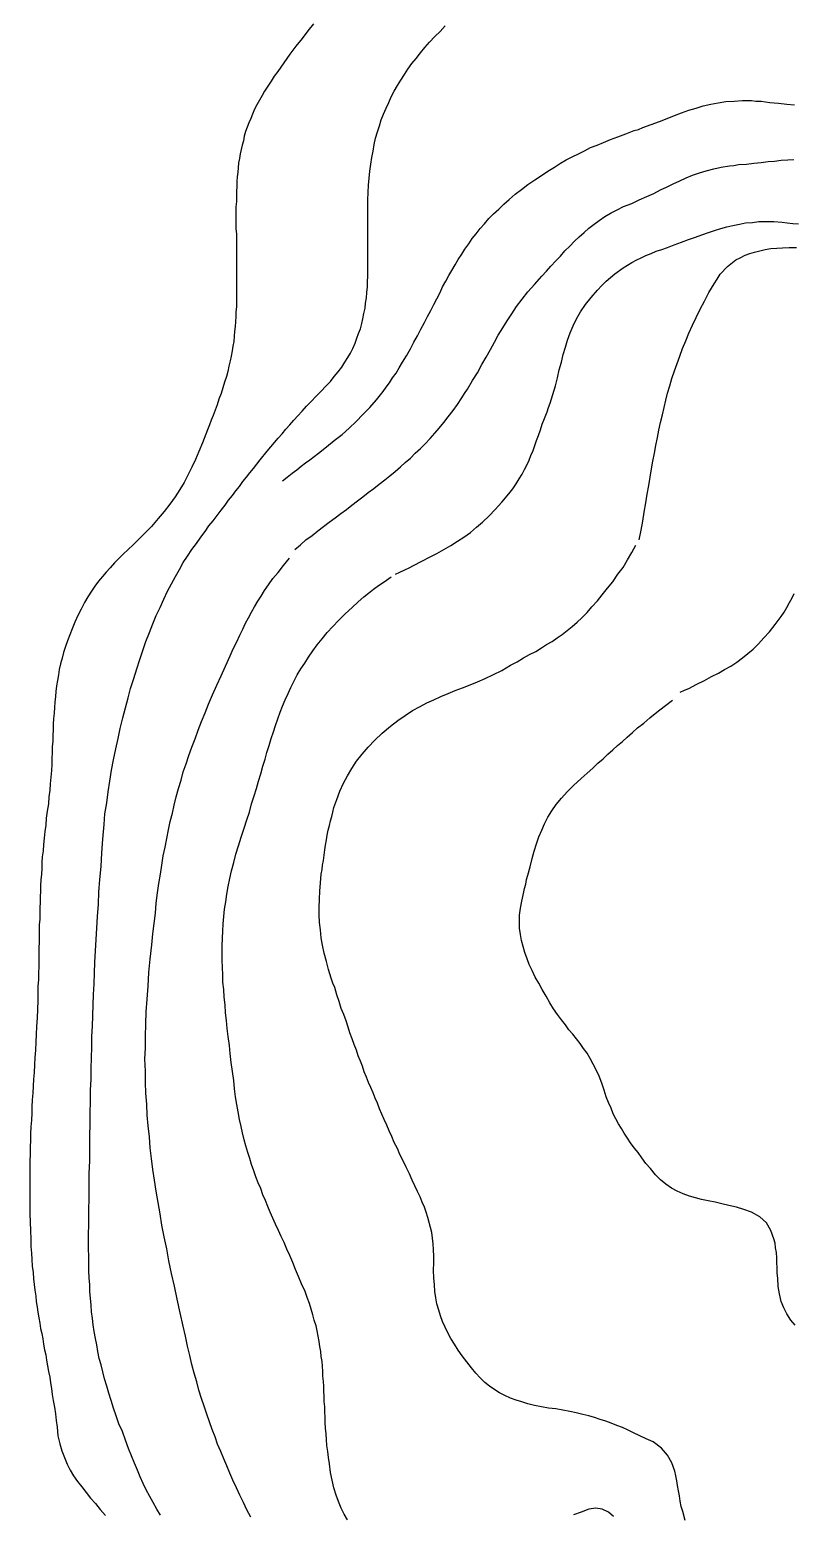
# Model space of a CAD drawing. Header units: inches. Extents: x 401374 to 405300, y 6332180 to 6336621.
# Drawn here: x 403498.5 to 403674, y 6332871.5 to 6333212.5 of the extents above; entities that cross this region are included whole.
import ezdxf

# ---------------------------------------------------------------- set-up
doc = ezdxf.new("R2010")
doc.units = ezdxf.units.IN
doc.header["$MEASUREMENT"] = 0

msp = doc.modelspace()

# ---------------------------------------------------------------- linework, layer by layer
for points in [[(403563.7, 6333213.8), (403562.4, 6333212.2), (403561.1, 6333210.5), (403559.7, 6333208.7), (403558.3, 6333206.9), (403556.9, 6333204.9), (403556.2, 6333203.9), (403555.5, 6333202.9), (403554.7, 6333201.8), (403554, 6333200.7), (403553.2, 6333199.5), (403552.5, 6333198.4), (403551.9, 6333197.4), (403551.3, 6333196.3), (403550.7, 6333195.2), (403550.2, 6333194.2), (403549.7, 6333193.1), (403549.3, 6333192.1), (403548.9, 6333191.1), (403548.5, 6333190.1), (403548.1, 6333189.1), (403547.8, 6333188), (403547.6, 6333187), (403547.3, 6333186), (403547.1, 6333185), (403546.9, 6333184), (403546.7, 6333182.9), (403546.5, 6333181.9), (403546.4, 6333180.8), (403546.3, 6333179.8), (403546.2, 6333178.7), (403546.1, 6333177.6), (403546.1, 6333176.5), (403546, 6333175.3), (403546, 6333174.2), (403546, 6333173), (403545.9, 6333171.8), (403545.9, 6333170.6), (403545.9, 6333169.4), (403545.9, 6333168.1), (403545.9, 6333166.8), (403546, 6333165.5), (403546, 6333164), (403546, 6333162.6), (403546, 6333161.2), (403546, 6333159.8), (403546, 6333158.5), (403546, 6333157.2), (403546, 6333156), (403546, 6333154.7), (403546, 6333153.5), (403546, 6333152.3), (403546, 6333151.1), (403546, 6333150), (403546, 6333148.8), (403545.9, 6333147.7), (403545.9, 6333146.6), (403545.8, 6333145.4), (403545.7, 6333144.3), (403545.6, 6333143.2), (403545.5, 6333142.1), (403545.4, 6333140.9), (403545.2, 6333139.8), (403545, 6333138.7), (403544.8, 6333137.5), (403544.6, 6333136.4), (403544.3, 6333135.2), (403544, 6333134), (403543.7, 6333132.8), (403543.3, 6333131.5), (403542.9, 6333130.2), (403542.5, 6333128.9), (403542, 6333127.6), (403541.6, 6333126.3), (403541.1, 6333125.1), (403540.7, 6333123.9), (403540.2, 6333122.8), (403539.8, 6333121.7), (403539.4, 6333120.6), (403539, 6333119.6), (403538.6, 6333118.6), (403538.2, 6333117.6), (403537.4, 6333115.6), (403536.6, 6333113.8), (403535.8, 6333112), (403534.9, 6333110.3), (403534, 6333108.5), (403533, 6333106.9), (403531.9, 6333105.2), (403530.7, 6333103.5), (403529.4, 6333101.8), (403528, 6333100.2), (403526.5, 6333098.4), (403524.8, 6333096.7), (403523.5, 6333095.4), (403522.3, 6333094.2), (403521.1, 6333093.1), (403520, 6333092), (403519, 6333091), (403518, 6333090), (403517, 6333088.9), (403516.1, 6333087.9), (403515.2, 6333086.9), (403514.3, 6333085.8), (403513.5, 6333084.7), (403512.7, 6333083.5), (403511.9, 6333082.2), (403511.1, 6333080.9), (403510.3, 6333079.4), (403509.6, 6333077.9), (403508.9, 6333076.4), (403508.3, 6333074.9), (403507.7, 6333073.5), (403507.2, 6333072.1), (403506.7, 6333070.8), (403506.3, 6333069.4), (403506, 6333068.1), (403505.6, 6333066.8), (403505.3, 6333065.5), (403505.1, 6333064.3), (403504.9, 6333063), (403504.7, 6333061.8), (403504.5, 6333060.5), (403504.4, 6333059.3), (403504.3, 6333058), (403504.2, 6333056.8), (403504.1, 6333055.5), (403504, 6333054.3), (403503.9, 6333053), (403503.9, 6333051.7), (403503.8, 6333050.4), (403503.8, 6333049.1), (403503.7, 6333047.8), (403503.7, 6333046.5), (403503.6, 6333045.1), (403503.6, 6333043.7), (403503.5, 6333042.3), (403503.4, 6333040.8), (403503.2, 6333039.3), (403503.1, 6333037.8), (403502.9, 6333036.3), (403502.8, 6333034.7), (403502.5, 6333033), (403502.3, 6333031.4), (403502.2, 6333029.8), (403502, 6333028.3), (403501.8, 6333026.8), (403501.7, 6333025.3), (403501.6, 6333023.9), (403501.4, 6333022.5), (403501.3, 6333021.2), (403501.3, 6333019.8), (403501.2, 6333018.5), (403501.1, 6333017.2), (403501, 6333015.9), (403501, 6333014.6), (403500.9, 6333013.3), (403500.9, 6333012.1), (403500.8, 6333010.8), (403500.8, 6333009.5), (403500.8, 6333008.2), (403500.7, 6333006.9), (403500.7, 6333005.6), (403500.7, 6333004.3), (403500.7, 6333002.9), (403500.6, 6333001.6), (403500.6, 6333000.2), (403500.6, 6332998.8), (403500.6, 6332997.3), (403500.5, 6332995.8), (403500.5, 6332994.3), (403500.4, 6332992.7), (403500.4, 6332991.1), (403500.4, 6332989.5), (403500.3, 6332987.4), (403500.2, 6332985.5), (403500.1, 6332983.5), (403500, 6332981.7), (403499.9, 6332979.9), (403499.8, 6332978.1), (403499.7, 6332976.4), (403499.6, 6332974.7), (403499.5, 6332973), (403499.4, 6332971.4), (403499.3, 6332969.8), (403499.2, 6332968.2), (403499.1, 6332966.7), (403499, 6332965.1), (403499, 6332963.6), (403498.9, 6332962), (403498.8, 6332960.5), (403498.7, 6332958.9), (403498.7, 6332957.4), (403498.6, 6332955.8), (403498.6, 6332954.2), (403498.5, 6332952.6), (403498.5, 6332951), (403498.5, 6332949.4), (403498.5, 6332947.7), (403498.5, 6332946), (403498.5, 6332944.2), (403498.5, 6332942.4), (403498.5, 6332940.5), (403498.6, 6332938.6), (403498.7, 6332936.7), (403498.8, 6332934.7), (403498.8, 6332933), (403498.9, 6332931.5), (403499, 6332930), (403499.1, 6332928.5), (403499.3, 6332927), (403499.4, 6332925.6), (403499.5, 6332924.3), (403499.7, 6332923), (403499.9, 6332921.6), (403500, 6332920.4), (403500.2, 6332919.1), (403500.4, 6332917.9), (403500.6, 6332916.6), (403500.8, 6332915.4), (403501, 6332914.2), (403501.3, 6332913), (403501.5, 6332911.8), (403501.7, 6332910.6), (403501.9, 6332909.3), (403502.2, 6332908.1), (403502.4, 6332906.9), (403502.6, 6332905.6), (403502.8, 6332904.3), (403503.1, 6332903), (403503.3, 6332901.7), (403503.5, 6332900.4), (403503.7, 6332899), (403503.9, 6332897.6), (403504.2, 6332896.1), (403504.4, 6332894.6), (403504.6, 6332893), (403504.8, 6332891.5), (403505, 6332889.5), (403505.4, 6332887.7), (403505.9, 6332886.1), (403506.5, 6332884.5), (403507.1, 6332883), (403507.8, 6332881.6), (403508.6, 6332880.3), (403509.5, 6332879), (403510.5, 6332877.8), (403511.5, 6332876.5), (403512.5, 6332875.2), (403513.6, 6332874), (403514.7, 6332872.6), (403515.9, 6332871.2)], [(403528.6, 6332871.3), (403527.7, 6332872.7), (403526.9, 6332874.2), (403526.1, 6332875.6), (403525.3, 6332877.1), (403524.6, 6332878.6), (403523.9, 6332880.1), (403523.3, 6332881.6), (403522.6, 6332883.2), (403521.9, 6332884.9), (403521.2, 6332886.6), (403520.5, 6332888.5), (403519.8, 6332890.5), (403519, 6332892.3), (403518.4, 6332894.1), (403517.8, 6332895.9), (403517.2, 6332897.6), (403516.7, 6332899.3), (403516.2, 6332900.9), (403515.7, 6332902.6), (403515.3, 6332904.2), (403514.9, 6332905.8), (403514.5, 6332907.3), (403514.2, 6332908.9), (403513.9, 6332910.4), (403513.6, 6332911.9), (403513.3, 6332913.5), (403513.1, 6332915), (403512.9, 6332916.5), (403512.7, 6332918), (403512.6, 6332919.5), (403512.5, 6332921.1), (403512.3, 6332922.6), (403512.3, 6332924.2), (403512.2, 6332925.8), (403512.1, 6332927.4), (403512.1, 6332929.1), (403512.1, 6332930.8), (403512, 6332932.5), (403512, 6332934.2), (403512, 6332936), (403512.1, 6332937.8), (403512.1, 6332939.7), (403512.1, 6332941.7), (403512.2, 6332943.7), (403512.2, 6332946.8), (403512.2, 6332949.8), (403512.3, 6332952.7), (403512.3, 6332955.6), (403512.3, 6332958.4), (403512.4, 6332961.1), (403512.4, 6332963.7), (403512.5, 6332966.3), (403512.5, 6332968.9), (403512.6, 6332971.4), (403512.6, 6332973.9), (403512.7, 6332976.3), (403512.8, 6332978.8), (403512.8, 6332981.2), (403512.9, 6332983.6), (403513, 6332986), (403513.1, 6332988.5), (403513.2, 6332990.9), (403513.3, 6332993.3), (403513.4, 6332995.8), (403513.5, 6332998.3), (403513.6, 6333000.9), (403513.8, 6333003.5), (403513.9, 6333006.1), (403514.1, 6333008.8), (403514.3, 6333011.6), (403514.4, 6333014.4), (403514.6, 6333017.3), (403514.9, 6333020.3), (403515.1, 6333023.4), (403515.3, 6333026.6), (403515.6, 6333029.9), (403515.8, 6333032.4), (403516.2, 6333034.9), (403516.5, 6333037.4), (403516.9, 6333039.9), (403517.3, 6333042.4), (403517.8, 6333044.8), (403518.3, 6333047.3), (403518.8, 6333049.7), (403519.3, 6333052), (403519.9, 6333054.4), (403520.5, 6333056.7), (403521.1, 6333059), (403521.7, 6333061.2), (403522.4, 6333063.5), (403523.1, 6333065.7), (403523.8, 6333067.8), (403524.5, 6333069.9), (403525.2, 6333072), (403526, 6333074), (403526.8, 6333076), (403527.6, 6333077.9), (403528.5, 6333079.8), (403529.3, 6333081.7), (403530.2, 6333083.5), (403531.1, 6333085.2), (403532, 6333086.9), (403532.9, 6333088.5), (403533.8, 6333090.1), (403534.8, 6333091.6), (403535.8, 6333093.1), (403536.8, 6333094.5), (403537.8, 6333095.9), (403538.8, 6333097.2), (403539.7, 6333098.5), (403540.7, 6333099.7), (403541.6, 6333100.9), (403542.5, 6333102.1), (403543.4, 6333103.3), (403544.2, 6333104.4), (403545.1, 6333105.5), (403545.9, 6333106.6), (403546.7, 6333107.6), (403547.5, 6333108.7), (403548.3, 6333109.7), (403549.1, 6333110.7), (403549.9, 6333111.7), (403551.5, 6333113.7), (403553.1, 6333115.7), (403554.8, 6333117.7), (403555.6, 6333118.7), (403556.5, 6333119.7), (403557.4, 6333120.7), (403558.3, 6333121.7), (403559.2, 6333122.8), (403560.1, 6333123.8), (403561.1, 6333124.9), (403562.1, 6333126), (403563.2, 6333127.1), (403564.3, 6333128.3), (403565.4, 6333129.4), (403566.6, 6333130.7), (403567.6, 6333131.7), (403568.5, 6333132.8), (403569.4, 6333133.9), (403570.2, 6333135), (403570.9, 6333136.1), (403571.6, 6333137.2), (403572.2, 6333138.2), (403572.8, 6333139.3), (403573.3, 6333140.5), (403573.7, 6333141.6), (403574.1, 6333142.7), (403574.5, 6333143.8), (403574.8, 6333145), (403575.1, 6333146.1), (403575.3, 6333147.3), (403575.6, 6333148.5), (403575.7, 6333149.7), (403575.9, 6333150.9), (403576, 6333152.1), (403576.1, 6333153.4), (403576.1, 6333154.6), (403576.2, 6333155.9), (403576.2, 6333157.2), (403576.2, 6333158.5), (403576.2, 6333159.8), (403576.2, 6333161.2), (403576.2, 6333162.6), (403576.2, 6333164), (403576.2, 6333165.4), (403576.2, 6333166.9), (403576.2, 6333168.3), (403576.2, 6333169.9), (403576.2, 6333171.6), (403576.2, 6333173.4), (403576.3, 6333175.1), (403576.4, 6333176.8), (403576.5, 6333178.4), (403576.7, 6333180), (403576.9, 6333181.6), (403577.1, 6333183.1), (403577.4, 6333184.6), (403577.7, 6333186.1), (403578, 6333187.6), (403578.4, 6333189), (403578.9, 6333190.4), (403579.3, 6333191.8), (403579.8, 6333193.1), (403580.4, 6333194.5), (403581, 6333195.8), (403581.6, 6333197.1), (403582.3, 6333198.4), (403583, 6333199.7), (403583.8, 6333200.9), (403584.6, 6333202.2), (403585.4, 6333203.4), (403586.3, 6333204.7), (403587.3, 6333205.9), (403588.3, 6333207.2), (403589.3, 6333208.4), (403590.4, 6333209.6), (403591.6, 6333210.9), (403592.8, 6333212.1), (403594, 6333213.4)], [(403556.6, 6333108.9), (403557.7, 6333109.7), (403558.8, 6333110.6), (403559.9, 6333111.4), (403560.9, 6333112.2), (403561.9, 6333113), (403562.9, 6333113.7), (403564.9, 6333115.2), (403566.7, 6333116.7), (403568.5, 6333118.1), (403570.3, 6333119.5), (403571.9, 6333121), (403573.5, 6333122.5), (403575.1, 6333124.1), (403576.7, 6333125.7), (403578.2, 6333127.5), (403579.7, 6333129.4), (403580.4, 6333130.4), (403581.2, 6333131.4), (403581.9, 6333132.5), (403582.7, 6333133.6), (403583.4, 6333134.8), (403584.2, 6333136.1), (403585.1, 6333137.6), (403586, 6333139.2), (403586.8, 6333140.7), (403587.6, 6333142.2), (403588.4, 6333143.7), (403589.2, 6333145.2), (403589.9, 6333146.6), (403590.7, 6333148), (403591.4, 6333149.4), (403592.1, 6333150.7), (403592.8, 6333152.1), (403593.4, 6333153.4), (403594.1, 6333154.7), (403594.8, 6333156), (403595.5, 6333157.2), (403596.3, 6333158.5), (403597, 6333159.7), (403597.8, 6333160.9), (403598.5, 6333162.1), (403599.4, 6333163.3), (403600.2, 6333164.5), (403601.1, 6333165.6), (403602, 6333166.8), (403603, 6333167.9), (403604, 6333169.1), (403605.1, 6333170.2), (403606.3, 6333171.3), (403607.5, 6333172.4), (403608.7, 6333173.5), (403610.1, 6333174.7), (403611.5, 6333175.8), (403613, 6333176.9), (403614.6, 6333178), (403616.1, 6333179), (403617.6, 6333180), (403619.1, 6333180.9), (403620.5, 6333181.8), (403621.8, 6333182.6), (403623.2, 6333183.3), (403624.6, 6333184), (403626, 6333184.7), (403627.4, 6333185.4), (403628.9, 6333186), (403630.4, 6333186.6), (403632, 6333187.3), (403633.7, 6333187.9), (403635.5, 6333188.6), (403637.4, 6333189.3), (403638.4, 6333189.6), (403639.4, 6333190), (403641.3, 6333190.7), (403643.2, 6333191.4), (403645, 6333192.1), (403646.7, 6333192.8), (403648.3, 6333193.4), (403650, 6333194), (403651.7, 6333194.5), (403653.3, 6333195), (403655, 6333195.4), (403656.7, 6333195.7), (403658.5, 6333196), (403660.4, 6333196.1), (403662.3, 6333196.2), (403663.3, 6333196.2), (403664.4, 6333196.2), (403665.4, 6333196.1), (403666.6, 6333196.1), (403667.6, 6333195.9), (403668.6, 6333195.8), (403670.6, 6333195.6), (403672.5, 6333195.4), (403674.3, 6333195.2)], [(403559.4, 6333093.1), (403560.7, 6333094.2), (403562, 6333095.3), (403563.4, 6333096.3), (403564.7, 6333097.4), (403566, 6333098.4), (403567.3, 6333099.4), (403568.7, 6333100.4), (403570, 6333101.4), (403571.3, 6333102.3), (403572.5, 6333103.3), (403573.8, 6333104.3), (403575.1, 6333105.2), (403576.3, 6333106.2), (403577.6, 6333107.1), (403578.8, 6333108.1), (403580.1, 6333109.1), (403581.3, 6333110), (403582.5, 6333111), (403583.7, 6333112.1), (403584.8, 6333113.1), (403586, 6333114.1), (403587.1, 6333115.2), (403588.3, 6333116.3), (403589.4, 6333117.4), (403590.5, 6333118.6), (403591.6, 6333119.8), (403592.6, 6333121), (403593.7, 6333122.3), (403594.7, 6333123.6), (403595.8, 6333125), (403596.8, 6333126.4), (403597.8, 6333127.9), (403598.4, 6333128.9), (403599.1, 6333129.9), (403600.3, 6333131.9), (403601.4, 6333133.7), (403602.4, 6333135.6), (403603.4, 6333137.3), (403604.4, 6333139), (403605.3, 6333140.7), (403606.2, 6333142.3), (403607.2, 6333144), (403608.2, 6333145.6), (403609.3, 6333147.2), (403610.4, 6333148.9), (403611.7, 6333150.6), (403613, 6333152.3), (403614.5, 6333154), (403616.2, 6333155.9), (403617.3, 6333157), (403618.3, 6333158.2), (403619.4, 6333159.4), (403620.5, 6333160.5), (403621.5, 6333161.7), (403622.6, 6333162.8), (403623.7, 6333163.9), (403624.8, 6333164.9), (403625.9, 6333165.9), (403627, 6333166.9), (403628.2, 6333167.8), (403629.4, 6333168.7), (403630.7, 6333169.6), (403632.1, 6333170.4), (403633.5, 6333171.1), (403635, 6333171.9), (403636.9, 6333172.6), (403638.6, 6333173.4), (403640.3, 6333174.2), (403641.9, 6333174.9), (403643.5, 6333175.7), (403645, 6333176.4), (403646.4, 6333177.1), (403647.9, 6333177.8), (403649.4, 6333178.5), (403650.8, 6333179.1), (403652.4, 6333179.6), (403654, 6333180.1), (403655.7, 6333180.5), (403657.4, 6333180.9), (403659.3, 6333181.2), (403660.3, 6333181.3), (403661.4, 6333181.5), (403663.2, 6333181.6), (403664.9, 6333181.8), (403666.6, 6333182), (403668.2, 6333182.2), (403669.7, 6333182.3), (403671.2, 6333182.5), (403672.7, 6333182.6), (403674.1, 6333182.7)], [(403582.6, 6333087.4), (403583.6, 6333087.9), (403584.7, 6333088.4), (403585.7, 6333088.9), (403586.7, 6333089.4), (403588.6, 6333090.4), (403590.4, 6333091.3), (403592.1, 6333092.2), (403593.7, 6333093.1), (403595.3, 6333094), (403596.8, 6333095), (403598.3, 6333095.9), (403599.8, 6333097), (403601.2, 6333098.2), (403602.6, 6333099.4), (403604.1, 6333100.8), (403605.5, 6333102.3), (403607, 6333104), (403608.6, 6333105.9), (403609.5, 6333107), (403610.3, 6333108.2), (403611, 6333109.3), (403611.7, 6333110.4), (403612.2, 6333111.5), (403612.8, 6333112.6), (403613.3, 6333113.6), (403613.7, 6333114.7), (403614.2, 6333115.8), (403614.6, 6333117), (403615, 6333118.1), (403615.4, 6333119.3), (403615.9, 6333120.6), (403616.3, 6333121.9), (403616.8, 6333123.2), (403617.4, 6333124.7), (403617.7, 6333125.7), (403618.1, 6333126.7), (403618.4, 6333127.7), (403618.7, 6333128.7), (403619.3, 6333130.7), (403619.8, 6333132.5), (403620.2, 6333134.4), (403620.7, 6333136.1), (403621.1, 6333137.9), (403621.6, 6333139.6), (403622.1, 6333141.2), (403622.7, 6333142.9), (403623.4, 6333144.5), (403624.2, 6333146.1), (403625.1, 6333147.7), (403626.2, 6333149.4), (403627.5, 6333151), (403629, 6333152.7), (403630, 6333153.7), (403631, 6333154.7), (403633, 6333156.4), (403634.9, 6333157.8), (403635.9, 6333158.4), (403636.9, 6333159), (403638, 6333159.6), (403639, 6333160.1), (403640.1, 6333160.6), (403641.3, 6333161.1), (403642.5, 6333161.6), (403643.8, 6333162), (403645.1, 6333162.5), (403646.6, 6333163.1), (403648.3, 6333163.7), (403649.9, 6333164.3), (403651.5, 6333164.8), (403653, 6333165.4), (403654.5, 6333165.9), (403655.9, 6333166.4), (403657.3, 6333166.8), (403658.7, 6333167.2), (403660.1, 6333167.5), (403661.6, 6333167.8), (403663, 6333168.1), (403664.6, 6333168.2), (403666.1, 6333168.4), (403667.8, 6333168.4), (403669.5, 6333168.4), (403671.4, 6333168.3), (403672.6, 6333168.1), (403673.9, 6333168), (403675.2, 6333167.9)], [(403638.6, 6333095.3), (403639, 6333097.5), (403639.4, 6333099.6), (403639.7, 6333101.7), (403640.1, 6333103.8), (403640.4, 6333105.8), (403640.8, 6333107.8), (403641.1, 6333109.7), (403641.4, 6333111.6), (403641.7, 6333113.4), (403642.1, 6333115.2), (403642.4, 6333117), (403642.8, 6333118.8), (403643.1, 6333120.5), (403643.5, 6333122.3), (403643.9, 6333124), (403644.3, 6333125.7), (403644.7, 6333127.4), (403645.1, 6333129), (403645.6, 6333130.7), (403646.1, 6333132.4), (403646.7, 6333134.1), (403647.3, 6333135.8), (403647.9, 6333137.5), (403648.5, 6333139.3), (403649.3, 6333141), (403650, 6333142.8), (403650.8, 6333144.6), (403651.7, 6333146.4), (403652.6, 6333148.3), (403653.6, 6333150.1), (403654.6, 6333152.1), (403655.8, 6333154.1), (403656.5, 6333155.2), (403657.2, 6333156.3), (403658.9, 6333158.1), (403660.8, 6333159.6), (403661.8, 6333160.1), (403662.9, 6333160.7), (403664, 6333161.1), (403665.1, 6333161.4), (403666.3, 6333161.7), (403667.5, 6333162), (403668.8, 6333162.2), (403670.2, 6333162.3), (403671.5, 6333162.4), (403673, 6333162.5), (403674.7, 6333162.5)], [(403649.1, 6332870.1), (403648.6, 6332872.1), (403648.2, 6332873.3), (403648, 6332874.5), (403647.8, 6332875.7), (403647.6, 6332876.9), (403647.4, 6332878.1), (403647.2, 6332879.2), (403647, 6332880.3), (403646.8, 6332881.4), (403646.1, 6332883.3), (403645.1, 6332885.1), (403643.7, 6332886.7), (403641.8, 6332888.1), (403640.2, 6332888.8), (403638.7, 6332889.5), (403637.3, 6332890.2), (403636, 6332890.8), (403634.7, 6332891.4), (403633.4, 6332891.9), (403632.1, 6332892.4), (403630.9, 6332892.9), (403629.6, 6332893.3), (403628.3, 6332893.7), (403627, 6332894.1), (403625.6, 6332894.4), (403624.1, 6332894.8), (403622.6, 6332895.1), (403621, 6332895.4), (403619.4, 6332895.7), (403617.7, 6332895.9), (403616.1, 6332896.2), (403614.5, 6332896.5), (403613, 6332896.9), (403611.6, 6332897.3), (403610.3, 6332897.7), (403609, 6332898.2), (403607.7, 6332898.8), (403606.5, 6332899.4), (403605.4, 6332900.1), (403604.2, 6332900.9), (403603.1, 6332901.8), (403602, 6332902.8), (403601, 6332903.9), (403600, 6332905.1), (403599, 6332906.5), (403597.9, 6332907.9), (403597, 6332909.2), (403596.1, 6332910.6), (403595.3, 6332911.9), (403594.6, 6332913.2), (403594, 6332914.5), (403593.4, 6332915.8), (403592.9, 6332917.1), (403592.5, 6332918.4), (403592.1, 6332919.8), (403591.8, 6332921.2), (403591.6, 6332922.7), (403591.5, 6332924.2), (403591.4, 6332925.8), (403591.3, 6332927.5), (403591.4, 6332929.3), (403591.4, 6332930.8), (403591.3, 6332932.2), (403591.2, 6332933.6), (403591.1, 6332934.9), (403590.9, 6332936.2), (403590.6, 6332937.4), (403590.3, 6332938.5), (403590, 6332939.7), (403589.6, 6332940.9), (403589.2, 6332942), (403588.7, 6332943.2), (403588.2, 6332944.4), (403587.6, 6332945.6), (403587, 6332946.9), (403586.4, 6332948.2), (403585.8, 6332949.7), (403585, 6332951.2), (403584.3, 6332952.7), (403583.6, 6332954.1), (403583, 6332955.5), (403582.3, 6332956.9), (403581.7, 6332958.3), (403581.1, 6332959.6), (403580.6, 6332960.9), (403580, 6332962.2), (403579.4, 6332963.4), (403578.9, 6332964.6), (403578.4, 6332965.9), (403577.9, 6332967.1), (403577.4, 6332968.3), (403576.9, 6332969.5), (403576.4, 6332970.7), (403575.9, 6332971.9), (403575.4, 6332973.1), (403575, 6332974.4), (403574.5, 6332975.6), (403574, 6332976.8), (403573.6, 6332978.1), (403573.1, 6332979.4), (403572.6, 6332980.7), (403572.1, 6332982.1), (403571.7, 6332983.4), (403571.2, 6332984.8), (403570.7, 6332986.3), (403570.1, 6332987.7), (403569.6, 6332989.3), (403569.1, 6332990.8), (403568.6, 6332992.5), (403568.2, 6332993.5), (403567.8, 6332994.6), (403567.5, 6332995.6), (403567.2, 6332996.6), (403566.7, 6332998.5), (403566.2, 6333000.4), (403565.8, 6333002.2), (403565.5, 6333003.9), (403565.3, 6333005.7), (403565.1, 6333007.4), (403565, 6333009.2), (403565, 6333010.9), (403565.1, 6333012.8), (403565.2, 6333014.6), (403565.3, 6333016.5), (403565.4, 6333017.5), (403565.5, 6333018.5), (403565.7, 6333019.6), (403565.8, 6333020.6), (403566, 6333021.7), (403566.2, 6333022.9), (403566.3, 6333024.1), (403566.5, 6333025.2), (403566.7, 6333026.4), (403566.9, 6333027.5), (403567.1, 6333028.6), (403567.4, 6333029.7), (403567.6, 6333030.8), (403567.9, 6333031.8), (403568.2, 6333032.8), (403568.4, 6333033.8), (403569.1, 6333035.7), (403569.8, 6333037.6), (403570.6, 6333039.4), (403571.5, 6333041.1), (403572.5, 6333042.8), (403573.6, 6333044.5), (403574.9, 6333046.1), (403576.3, 6333047.7), (403577.8, 6333049.3), (403579.5, 6333050.9), (403581.4, 6333052.5), (403583.1, 6333053.8), (403584.8, 6333055), (403586.5, 6333056.1), (403588.2, 6333057), (403589.8, 6333057.9), (403591.4, 6333058.6), (403593, 6333059.3), (403594.7, 6333060), (403596.3, 6333060.7), (403598, 6333061.3), (403599.7, 6333062), (403601.4, 6333062.7), (403603.2, 6333063.5), (403605.1, 6333064.4), (403607, 6333065.3), (403609, 6333066.5), (403610.5, 6333067.3), (403612, 6333068.2), (403613.4, 6333069), (403614.8, 6333069.7), (403616.1, 6333070.5), (403617.3, 6333071.3), (403618.6, 6333072), (403619.7, 6333072.8), (403620.9, 6333073.6), (403622, 6333074.5), (403623.2, 6333075.4), (403624.3, 6333076.4), (403625.4, 6333077.4), (403626.6, 6333078.6), (403627.7, 6333079.9), (403629, 6333081.3), (403630.1, 6333082.7), (403631.3, 6333084.2), (403632.5, 6333085.7), (403633.7, 6333087.4), (403634.9, 6333089), (403635.9, 6333090.7), (403636.9, 6333092.4), (403637.8, 6333094.1)], [(403549.3, 6332870.8), (403548.4, 6332872.5), (403547.6, 6332874.2), (403546.8, 6332875.9), (403546, 6332877.6), (403545.2, 6332879.3), (403544.5, 6332880.9), (403543.8, 6332882.6), (403543.1, 6332884.2), (403542.4, 6332885.9), (403541.7, 6332887.6), (403541.1, 6332889.3), (403540.4, 6332891), (403539.8, 6332892.7), (403539.2, 6332894.5), (403538.6, 6332896.3), (403538, 6332898.1), (403537.4, 6332900), (403536.9, 6332901.9), (403536.3, 6332903.9), (403535.8, 6332905.9), (403535.3, 6332908), (403534.8, 6332910.1), (403534.3, 6332912.4), (403533.8, 6332914.7), (403533.1, 6332917.8), (403532.4, 6332920.9), (403531.8, 6332923.9), (403531.1, 6332926.8), (403530.5, 6332929.7), (403530, 6332932.5), (403529.4, 6332935.2), (403528.9, 6332937.9), (403528.5, 6332940.5), (403528, 6332943.1), (403527.6, 6332945.7), (403527.2, 6332948.2), (403526.8, 6332950.7), (403526.5, 6332953.2), (403526.2, 6332955.7), (403526, 6332958.2), (403525.7, 6332960.7), (403525.5, 6332963.2), (403525.4, 6332965.7), (403525.2, 6332968.2), (403525.1, 6332970.7), (403525.1, 6332973.3), (403525, 6332976), (403525.1, 6332978.6), (403525.1, 6332981.3), (403525.2, 6332984.1), (403525.3, 6332986.9), (403525.5, 6332989.8), (403525.7, 6332992.8), (403525.9, 6332995.9), (403526.2, 6332999), (403526.6, 6333002.3), (403526.8, 6333004.8), (403527.1, 6333007.2), (403527.4, 6333009.6), (403527.6, 6333011.9), (403527.9, 6333014.2), (403528.2, 6333016.4), (403528.6, 6333018.5), (403528.9, 6333020.6), (403529.2, 6333022.7), (403529.6, 6333024.7), (403530, 6333026.7), (403530.4, 6333028.7), (403530.8, 6333030.6), (403531.3, 6333032.5), (403531.7, 6333034.4), (403532.2, 6333036.3), (403532.7, 6333038.2), (403533.3, 6333040.1), (403533.8, 6333042), (403534.5, 6333043.9), (403535.1, 6333045.8), (403535.8, 6333047.7), (403536.5, 6333049.6), (403537.2, 6333051.6), (403538, 6333053.6), (403538.8, 6333055.6), (403539.6, 6333057.6), (403540.5, 6333059.7), (403541.5, 6333061.9), (403542.5, 6333064.1), (403543.5, 6333066.3), (403544.6, 6333068.7), (403545.3, 6333070.3), (403546.1, 6333071.9), (403546.8, 6333073.4), (403547.5, 6333074.8), (403548.1, 6333076.2), (403548.8, 6333077.4), (403549.5, 6333078.7), (403550.2, 6333079.9), (403550.9, 6333081.2), (403551.7, 6333082.4), (403552.5, 6333083.7), (403553.4, 6333085), (403554.4, 6333086.4), (403555.6, 6333087.8), (403556.8, 6333089.4), (403558.2, 6333091.1)], [(403571.5, 6332870.2), (403570.8, 6332871.5), (403570.1, 6332872.9), (403569.5, 6332874.4), (403568.9, 6332875.9), (403568.4, 6332877.6), (403568, 6332879.3), (403567.6, 6332881.1), (403567.4, 6332883.1), (403567.2, 6332884.5), (403567, 6332885.9), (403566.8, 6332887.3), (403566.7, 6332888.7), (403566.6, 6332890), (403566.5, 6332891.3), (403566.4, 6332892.6), (403566.4, 6332893.8), (403566.3, 6332895), (403566.3, 6332896.2), (403566.2, 6332897.4), (403566.2, 6332898.6), (403566.1, 6332899.8), (403566.1, 6332900.9), (403566, 6332902), (403565.9, 6332903.2), (403565.9, 6332904.3), (403565.8, 6332905.5), (403565.7, 6332906.6), (403565.5, 6332907.7), (403565.4, 6332908.9), (403565.2, 6332910), (403565, 6332911.2), (403564.8, 6332912.4), (403564.6, 6332913.6), (403564.3, 6332914.8), (403563.9, 6332916.1), (403563.6, 6332917.3), (403563.2, 6332918.6), (403562.8, 6332919.9), (403562.3, 6332921.3), (403561.8, 6332922.7), (403561, 6332924.4), (403560.3, 6332926.1), (403559.6, 6332927.7), (403559, 6332929.3), (403558.3, 6332930.9), (403557.6, 6332932.4), (403557, 6332933.9), (403556.3, 6332935.3), (403555.7, 6332936.7), (403555, 6332938.1), (403554.4, 6332939.5), (403553.8, 6332940.9), (403553.2, 6332942.2), (403552.7, 6332943.6), (403552.1, 6332944.9), (403551.6, 6332946.3), (403551, 6332947.6), (403550.5, 6332949), (403550, 6332950.4), (403549.5, 6332951.8), (403549.1, 6332953.2), (403548.6, 6332954.6), (403548.2, 6332956.1), (403547.8, 6332957.5), (403547.4, 6332959.1), (403547.1, 6332960.6), (403546.7, 6332962.2), (403546.4, 6332963.9), (403546.1, 6332965.6), (403545.8, 6332967.4), (403545.6, 6332969.2), (403545.4, 6332971.1), (403545.1, 6332973.2), (403544.8, 6332975.3), (403544.6, 6332977.3), (403544.4, 6332979.2), (403544.1, 6332981.2), (403543.9, 6332983.1), (403543.7, 6332984.9), (403543.5, 6332986.7), (403543.4, 6332988.5), (403543.2, 6332990.3), (403543.1, 6332992), (403542.9, 6332993.7), (403542.9, 6332995.4), (403542.8, 6332997.1), (403542.7, 6332998.8), (403542.7, 6333000.4), (403542.7, 6333002.1), (403542.8, 6333003.8), (403542.9, 6333005.4), (403543, 6333007.1), (403543.1, 6333008.8), (403543.3, 6333010.5), (403543.6, 6333012.2), (403543.8, 6333013.9), (403544.1, 6333015.7), (403544.5, 6333017.5), (403544.9, 6333019.3), (403545.4, 6333021.2), (403545.9, 6333023.1), (403546.5, 6333025), (403547.1, 6333027), (403547.8, 6333029.1), (403548.4, 6333031), (403549, 6333032.8), (403549.5, 6333034.7), (403550.1, 6333036.5), (403550.6, 6333038.2), (403551.1, 6333039.9), (403551.6, 6333041.6), (403552.1, 6333043.3), (403552.6, 6333044.9), (403553, 6333046.5), (403553.5, 6333048.1), (403554, 6333049.7), (403554.5, 6333051.2), (403555, 6333052.7), (403555.5, 6333054.2), (403556.1, 6333055.7), (403556.6, 6333057.1), (403557.2, 6333058.6), (403557.9, 6333060), (403558.5, 6333061.4), (403559.2, 6333062.8), (403560, 6333064.3), (403560.8, 6333065.7), (403561.7, 6333067), (403562.6, 6333068.4), (403563.6, 6333069.8), (403564.6, 6333071.2), (403565.7, 6333072.6), (403566.9, 6333074), (403568.2, 6333075.4), (403569.5, 6333076.8), (403571, 6333078.3), (403572.6, 6333079.8), (403574, 6333081.1), (403575.3, 6333082.2), (403576.4, 6333083.1), (403577.5, 6333084), (403578.7, 6333084.8), (403580, 6333085.7), (403581.6, 6333086.8)], [(403648, 6333060.3), (403649, 6333060.8), (403650, 6333061.2), (403651.8, 6333062.2), (403653.6, 6333063), (403655.2, 6333063.9), (403656.8, 6333064.7), (403658.2, 6333065.5), (403659.6, 6333066.3), (403661, 6333067.2), (403662.3, 6333068.2), (403663.5, 6333069.2), (403664.8, 6333070.2), (403666, 6333071.4), (403667.2, 6333072.8), (403668.5, 6333074.2), (403669.8, 6333075.9), (403671.2, 6333077.7), (403671.9, 6333078.7), (403672.5, 6333079.8), (403673.1, 6333080.9), (403673.7, 6333082), (403674.2, 6333083)], [(403674.4, 6332914.9), (403673.4, 6332916.1), (403672.5, 6332917.5), (403671.8, 6332918.9), (403671.2, 6332920.4), (403670.8, 6332922.1), (403670.5, 6332923.8), (403670.4, 6332925.7), (403670.3, 6332926.9), (403670.3, 6332928.1), (403670.2, 6332929.3), (403670.2, 6332930.4), (403670.1, 6332931.6), (403669.9, 6332932.7), (403669.8, 6332933.8), (403669.5, 6332934.8), (403668.8, 6332936.7), (403667.8, 6332938.4), (403666.3, 6332939.8), (403664.4, 6332940.9), (403662.6, 6332941.5), (403660.9, 6332942), (403659.2, 6332942.4), (403657.6, 6332942.8), (403656, 6332943.2), (403654.4, 6332943.5), (403652.9, 6332943.8), (403651.5, 6332944.2), (403650.1, 6332944.6), (403648.7, 6332945.1), (403647.3, 6332945.7), (403646, 6332946.4), (403644.7, 6332947.3), (403643.5, 6332948.3), (403642.3, 6332949.5), (403641.2, 6332950.9), (403640.1, 6332952.1), (403639.2, 6332953.4), (403638.3, 6332954.6), (403637.4, 6332955.7), (403636.6, 6332956.8), (403635.9, 6332957.9), (403635.1, 6332959), (403634.5, 6332960.1), (403633.8, 6332961.2), (403633.2, 6332962.3), (403632.6, 6332963.5), (403632.1, 6332964.8), (403631.5, 6332966.1), (403631, 6332967.4), (403630.5, 6332968.9), (403630, 6332970.5), (403629.4, 6332972.1), (403628.7, 6332973.6), (403628, 6332974.9), (403627.3, 6332976.2), (403626.6, 6332977.4), (403625.8, 6332978.5), (403625, 6332979.6), (403624.2, 6332980.7), (403623.3, 6332981.8), (403622.4, 6332982.8), (403621.6, 6332983.9), (403620.7, 6332985.1), (403619.8, 6332986.3), (403618.9, 6332987.6), (403618, 6332989), (403617.2, 6332990.5), (403616.3, 6332992), (403615.5, 6332993.5), (403614.7, 6332994.9), (403614, 6332996.4), (403613.3, 6332997.8), (403612.8, 6332999.1), (403612.3, 6333000.5), (403611.9, 6333001.9), (403611.5, 6333003.3), (403611.3, 6333004.7), (403611.1, 6333006.1), (403611.1, 6333007.6), (403611.1, 6333009.1), (403611.3, 6333010.7), (403611.6, 6333012.3), (403612, 6333014.1), (403612.2, 6333015.2), (403612.5, 6333016.2), (403612.7, 6333017.3), (403613, 6333018.3), (403613.5, 6333020.2), (403614, 6333022.1), (403614.4, 6333023.8), (403615, 6333025.5), (403615.5, 6333027.1), (403616.2, 6333028.6), (403616.8, 6333030.1), (403617.6, 6333031.6), (403618.5, 6333033.1), (403619.5, 6333034.5), (403620.7, 6333036), (403622, 6333037.4), (403623.5, 6333038.9), (403625.2, 6333040.5), (403626.6, 6333041.7), (403627.9, 6333042.9), (403629.1, 6333044), (403630.3, 6333045), (403631.4, 6333046.1), (403632.5, 6333047.1), (403633.6, 6333048.1), (403634.7, 6333049), (403635.8, 6333050), (403637, 6333051.1), (403638.2, 6333052.1), (403639.6, 6333053.2), (403641, 6333054.4), (403642.6, 6333055.7), (403644.3, 6333057), (403646.2, 6333058.5)], [(403632.7, 6332871), (403631.5, 6332872), (403630.1, 6332872.7), (403628.6, 6332872.9), (403627, 6332872.7), (403625.2, 6332872), (403623.5, 6332871.4)]]:
    msp.add_lwpolyline(points)

doc.saveas('drawing.dxf')
